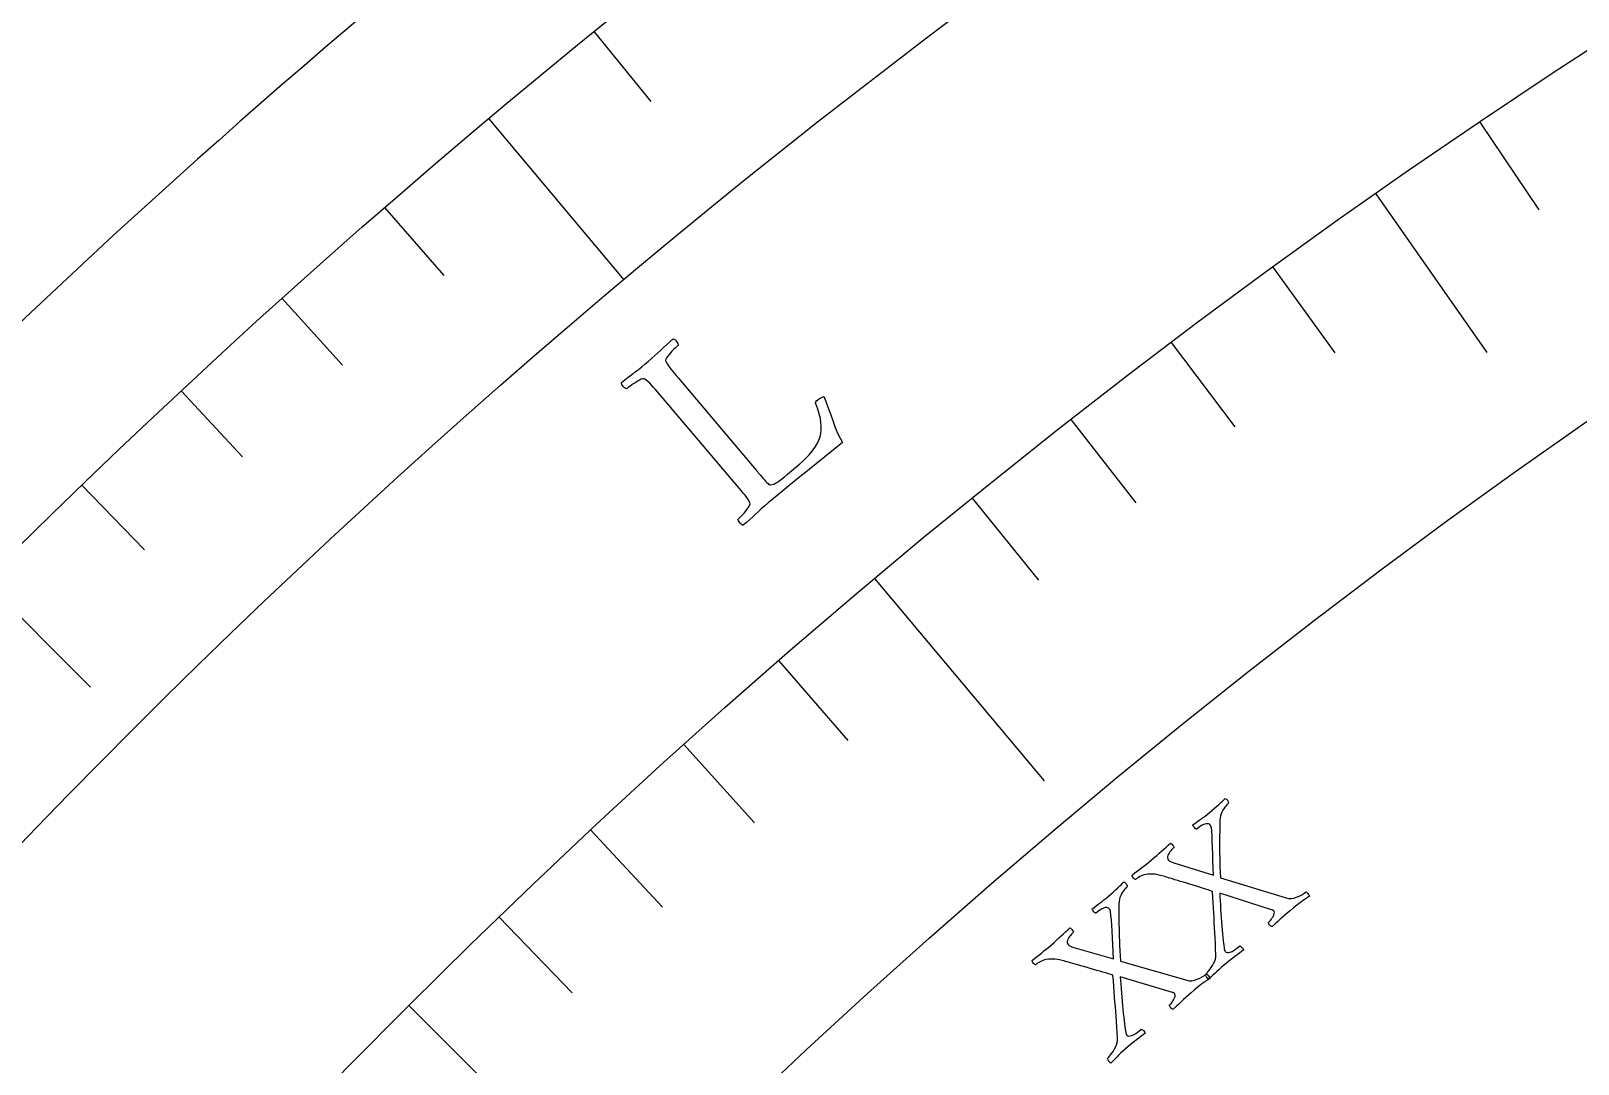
# Model space of a CAD drawing. Header units: millimetres. Extents: x -76 to 76, y -76 to 86.
# Drawn here: x -52.22 to -37.53, y 48.08 to 57.89 of the extents above; entities that cross this region are included whole.
import ezdxf

# ---------------------------------------------------------------- set-up
doc = ezdxf.new("R2010")
doc.units = ezdxf.units.MM
for name, color, linetype in [('CUT_OUTER', 1, 'Continuous'), ('ENGRAVE', 7, 'Continuous'), ('ENGRAVE_FINE', 8, 'Continuous'), ('TEXT', 5, 'Continuous')]:
    doc.layers.add(name, color=color, linetype=linetype)

msp = doc.modelspace()

# ---------------------------------------------------------------- linework, layer by layer
at = {"layer": 'CUT_OUTER'}
msp.add_arc((-0.0065, 0.0056), 75.9914, 129.752458, 142.734774, dxfattribs=at)
at = {"layer": 'ENGRAVE'}
for points in [[(-47.8748, 57.055), (-46.5925, 55.5267)], [(-39.4506, 56.3413), (-38.3957, 54.8347)], [(-52.6653, 52.6653), (-51.6577, 51.6577)], [(-44.2109, 52.6885), (-42.5988, 50.7673)], [(-48.6348, 48.6348), (-47.3343, 47.3343)]]:
    msp.add_lwpolyline(points, dxfattribs=at)
for radius in [74.48, 74.48, 72.485, 68.78, 68.78, 65.854, 60.42, 60.42, 57.228, 51.3, 51.3]:
    msp.add_circle((0, 0), radius, dxfattribs=at)
at = {"layer": 'ENGRAVE_FINE'}
for points in [[(-46.8718, 57.8818), (-46.3337, 57.2174)], [(-38.4613, 57.0212), (-37.9003, 56.1895)], [(-48.8633, 56.2108), (-48.3023, 55.5655)], [(-40.4279, 55.6442), (-39.8382, 54.8326)], [(-49.8368, 55.3494), (-49.2647, 54.714)], [(-41.3928, 54.9302), (-40.7891, 54.129)], [(-50.7952, 54.4712), (-50.2121, 53.8459)], [(-42.3452, 54.1994), (-41.7276, 53.4088)], [(-51.7382, 53.5764), (-51.1442, 52.9614)], [(-43.2847, 53.4521), (-42.6533, 52.6725)], [(-45.1237, 51.9089), (-44.4656, 51.1518)], [(-46.0228, 51.1135), (-45.3515, 50.368)], [(-46.9078, 50.3025), (-46.2237, 49.5688)], [(-47.7786, 49.4762), (-47.0817, 48.7545)]]:
    msp.add_lwpolyline(points, dxfattribs=at)
at = {"layer": 'TEXT'}
for points in [[(-45.3342, 53.7162), (-45.3322, 53.7139), (-45.3298, 53.711), (-45.3269, 53.7076), (-45.3236, 53.7036), (-45.315, 53.6935), (-45.3052, 53.6819), (-45.2942, 53.6688), (-45.2819, 53.6543), (-45.2692, 53.6396), (-45.2568, 53.6257), (-45.2447, 53.6126), (-45.2329, 53.6005), (-45.2221, 53.5903), (-45.213, 53.5832), (-45.2055, 53.5791), (-45.1998, 53.5781), (-45.1832, 53.5808), (-45.1666, 53.5859), (-45.1501, 53.5934), (-45.1336, 53.6034), (-45.1151, 53.6166), (-45.0927, 53.6338), (-45.0663, 53.655), (-45.0359, 53.6802), (-44.9208, 53.7765), (-44.8914, 53.8025), (-44.8621, 53.8313), (-44.8327, 53.8631), (-44.8032, 53.8977), (-44.7763, 53.9333), (-44.7546, 53.9679), (-44.7381, 54.0016), (-44.7267, 54.0343), (-44.7205, 54.0648), (-44.7172, 54.0974), (-44.7167, 54.1321), (-44.7191, 54.1689), (-44.725, 54.2085), (-44.7354, 54.2515), (-44.7501, 54.2981), (-44.7693, 54.3481), (-44.7704, 54.3565), (-44.7676, 54.3655), (-44.7608, 54.3751), (-44.7501, 54.3853), (-44.732, 54.3989), (-44.7157, 54.4082), (-44.7013, 54.4134), (-44.6888, 54.4143), (-44.6685, 54.3588), (-44.6478, 54.3014), (-44.6267, 54.2421), (-44.605, 54.181), (-44.5831, 54.122), (-44.5609, 54.0689), (-44.5385, 54.0217), (-44.5159, 53.9805), (-44.599, 53.9124), (-44.6821, 53.8448), (-44.7654, 53.7778), (-44.8487, 53.7115), (-44.9344, 53.643), (-45.0248, 53.5694), (-45.1198, 53.4907), (-45.2194, 53.407), (-45.2537, 53.3776), (-45.2858, 53.3493), (-45.3158, 53.3222), (-45.3435, 53.2962), (-45.3706, 53.2708), (-45.3986, 53.2453), (-45.4274, 53.2197), (-45.457, 53.1941), (-45.4648, 53.196), (-45.4728, 53.2004), (-45.4809, 53.2075), (-45.4892, 53.2171), (-45.4966, 53.2275), (-45.5021, 53.2368), (-45.5055, 53.2452), (-45.5069, 53.2525), (-45.4996, 53.2591), (-45.49, 53.2684), (-45.4781, 53.2802), (-45.464, 53.2946), (-45.4492, 53.3105), (-45.4353, 53.3267), (-45.4224, 53.3432), (-45.4104, 53.3601), (-45.4008, 53.3757), (-45.3948, 53.3887), (-45.3926, 53.3989), (-45.3942, 53.4063), (-45.4019, 53.423), (-45.4121, 53.4406), (-45.4248, 53.4594), (-45.4399, 53.4792), (-45.4567, 53.4998), (-45.4743, 53.5211), (-45.4926, 53.5432), (-45.5118, 53.5658), (-46.2532, 54.4384), (-46.2725, 54.461), (-46.2914, 54.4829), (-46.3099, 54.504), (-46.328, 54.5243), (-46.3455, 54.5429), (-46.3623, 54.5587), (-46.3783, 54.5718), (-46.3936, 54.5821), (-46.4014, 54.5856), (-46.4122, 54.5852), (-46.4259, 54.581), (-46.4425, 54.5729), (-46.4607, 54.5626), (-46.4788, 54.5515), (-46.4971, 54.5397), (-46.5154, 54.5271), (-46.5322, 54.5151), (-46.546, 54.505), (-46.5569, 54.4967), (-46.5648, 54.4904), (-46.5718, 54.4929), (-46.5796, 54.4975), (-46.5881, 54.5043), (-46.5972, 54.5132), (-46.6053, 54.5229), (-46.611, 54.5321), (-46.6141, 54.5407), (-46.6147, 54.5488), (-46.582, 54.5748), (-46.5495, 54.6004), (-46.517, 54.6257), (-46.4848, 54.6506), (-46.4529, 54.6753), (-46.4215, 54.7002), (-46.3908, 54.7253), (-46.3607, 54.7505), (-46.3301, 54.7767), (-46.3002, 54.8029), (-46.2711, 54.8292), (-46.2427, 54.8555), (-46.2142, 54.8821), (-46.185, 54.9091), (-46.155, 54.9364), (-46.1241, 54.9642), (-46.1163, 54.9623), (-46.1083, 54.9578), (-46.1002, 54.9508), (-46.0919, 54.9411), (-46.0846, 54.9306), (-46.0793, 54.9212), (-46.076, 54.9128), (-46.0747, 54.9054), (-46.0823, 54.8986), (-46.0922, 54.8893), (-46.1045, 54.8773), (-46.1191, 54.8627), (-46.1344, 54.8468), (-46.1489, 54.8309), (-46.1625, 54.8151), (-46.1752, 54.7993), (-46.1856, 54.7845), (-46.192, 54.7717), (-46.1947, 54.7607), (-46.1934, 54.7516), (-46.1868, 54.7379), (-46.1781, 54.7232), (-46.1675, 54.7075), (-46.1548, 54.6908), (-46.1408, 54.6732), (-46.126, 54.655), (-46.1103, 54.636), (-46.0939, 54.6164), (-46.0913, 54.6133), (-46.0886, 54.6101), (-46.086, 54.607), (-46.0833, 54.6038), (-46.0806, 54.6007), (-46.078, 54.5976), (-46.0753, 54.5944), (-46.0727, 54.5913)], [(-41.5797, 50.017), (-41.5538, 50.0387), (-41.5293, 50.0597), (-41.5062, 50.0801), (-41.4843, 50.0998), (-41.4631, 50.1191), (-41.4421, 50.1381), (-41.4211, 50.1568), (-41.4003, 50.1753), (-41.396, 50.1728), (-41.3909, 50.1684), (-41.3849, 50.1623), (-41.3781, 50.1545), (-41.3722, 50.1465), (-41.3688, 50.1402), (-41.3679, 50.1354), (-41.3696, 50.1321), (-41.3752, 50.1271), (-41.3818, 50.1206), (-41.3892, 50.1125), (-41.3976, 50.1029), (-41.4059, 50.0924), (-41.4132, 50.0814), (-41.4196, 50.07), (-41.425, 50.0582), (-41.4284, 50.0465), (-41.4285, 50.0354), (-41.4254, 50.025), (-41.4192, 50.0152), (-41.411, 50.0075), (-41.3994, 50.0003), (-41.3847, 49.9937), (-41.3667, 49.9876), (-40.9917, 49.8711), (-40.9946, 49.9397), (-40.9971, 50.0065), (-40.9993, 50.0714), (-41.001, 50.1344), (-41.0029, 50.1928), (-41.0053, 50.2437), (-41.0084, 50.287), (-41.012, 50.3228), (-41.013, 50.3281), (-41.0145, 50.333), (-41.0164, 50.3375), (-41.0188, 50.3417), (-41.0211, 50.3452), (-41.023, 50.348), (-41.0244, 50.3499), (-41.0252, 50.3511), (-41.0306, 50.3555), (-41.0386, 50.3584), (-41.0491, 50.3599), (-41.0621, 50.36), (-41.0783, 50.3563), (-41.0986, 50.3466), (-41.1229, 50.3309), (-41.1513, 50.3091), (-41.1546, 50.3091), (-41.1591, 50.3115), (-41.1647, 50.3162), (-41.1714, 50.3231), (-41.1779, 50.3308), (-41.183, 50.3377), (-41.1867, 50.3438), (-41.1889, 50.349), (-41.1669, 50.3647), (-41.1461, 50.3794), (-41.1266, 50.3933), (-41.1084, 50.4062), (-41.0905, 50.4192), (-41.072, 50.4331), (-41.0529, 50.448), (-41.0332, 50.4638), (-41.0062, 50.486), (-40.9818, 50.5068), (-40.9599, 50.5261), (-40.9405, 50.5439), (-40.9231, 50.5603), (-40.9073, 50.5751), (-40.8929, 50.5883), (-40.8801, 50.6001), (-40.8759, 50.5977), (-40.8712, 50.5939), (-40.8658, 50.5889), (-40.8598, 50.5825), (-40.8544, 50.5755), (-40.8507, 50.5686), (-40.8488, 50.5618), (-40.8487, 50.5551), (-40.8525, 50.5516), (-40.8581, 50.5459), (-40.8655, 50.538), (-40.8747, 50.528), (-40.8846, 50.516), (-40.8941, 50.5026), (-40.9033, 50.4875), (-40.9121, 50.4709), (-40.9198, 50.4531), (-40.9256, 50.4342), (-40.9295, 50.4142), (-40.9315, 50.3932), (-40.9321, 50.3398), (-40.9327, 50.29), (-40.9333, 50.2439), (-40.934, 50.2014), (-40.9344, 50.1607), (-40.9343, 50.1201), (-40.9338, 50.0795), (-40.9328, 50.039), (-40.9315, 49.9967), (-40.9298, 49.9506), (-40.9278, 49.9008), (-40.9255, 49.8473), (-40.3008, 49.6555), (-40.2776, 49.6506), (-40.2534, 49.6501), (-40.2283, 49.6541), (-40.2023, 49.6624), (-40.1769, 49.6734), (-40.1537, 49.6853), (-40.1328, 49.6981), (-40.1142, 49.7118), (-40.1094, 49.7097), (-40.1042, 49.7059), (-40.0987, 49.7002), (-40.0927, 49.6927), (-40.0873, 49.6851), (-40.0833, 49.6791), (-40.0807, 49.6747), (-40.0795, 49.6718), (-40.1011, 49.6568), (-40.1212, 49.6428), (-40.1397, 49.6298), (-40.1567, 49.618), (-40.1736, 49.6059), (-40.1919, 49.5922), (-40.2117, 49.5768), (-40.2328, 49.5599), (-40.2616, 49.5363), (-40.2883, 49.5139), (-40.3128, 49.4928), (-40.3352, 49.473), (-40.3574, 49.453), (-40.3814, 49.4313), (-40.4073, 49.4079), (-40.4349, 49.3829), (-40.4405, 49.3845), (-40.4465, 49.3881), (-40.4529, 49.3938), (-40.4599, 49.4015), (-40.4658, 49.4095), (-40.4692, 49.4159), (-40.4701, 49.4206), (-40.4684, 49.4238), (-40.4636, 49.4282), (-40.4579, 49.4343), (-40.4512, 49.442), (-40.4437, 49.4514), (-40.436, 49.4618), (-40.4292, 49.4727), (-40.4232, 49.4839), (-40.4179, 49.4956), (-40.4143, 49.5068), (-40.4133, 49.5167), (-40.4148, 49.5253), (-40.4189, 49.5326), (-40.4204, 49.534), (-40.4223, 49.5356), (-40.4247, 49.5372), (-40.4277, 49.5388), (-40.4308, 49.5403), (-40.4338, 49.5415), (-40.4366, 49.5423), (-40.4393, 49.5427), (-40.9321, 49.7001), (-40.9306, 49.6649), (-40.9287, 49.628), (-40.9265, 49.5894), (-40.924, 49.549), (-40.9212, 49.5081), (-40.9183, 49.4677), (-40.9154, 49.4278), (-40.9124, 49.3884), (-40.9093, 49.3505), (-40.9061, 49.3151), (-40.9028, 49.2822), (-40.8995, 49.2519), (-40.8964, 49.225), (-40.8936, 49.2028), (-40.8913, 49.1851), (-40.8894, 49.1719), (-40.8888, 49.1696), (-40.8882, 49.1668), (-40.8874, 49.1635), (-40.8865, 49.1596), (-40.8852, 49.1556), (-40.8835, 49.1516), (-40.8813, 49.1478), (-40.8785, 49.1441), (-40.8716, 49.139), (-40.8619, 49.1367), (-40.8494, 49.1373), (-40.834, 49.1406), (-40.8156, 49.1479), (-40.794, 49.1601), (-40.7691, 49.1772), (-40.7411, 49.1993), (-40.7362, 49.1974), (-40.7307, 49.1938), (-40.7247, 49.1886), (-40.718, 49.1817), (-40.7119, 49.1746), (-40.7076, 49.1688), (-40.7052, 49.1643), (-40.7045, 49.161), (-40.7253, 49.1462), (-40.7461, 49.1311), (-40.7671, 49.1157), (-40.7882, 49.1002), (-40.8091, 49.0844), (-40.8296, 49.0685), (-40.8497, 49.0524), (-40.8694, 49.0363), (-40.8957, 49.0141), (-40.9197, 48.9933), (-40.9416, 48.9739), (-40.9612, 48.9559), (-40.9799, 48.9383), (-40.9988, 48.9204), (-41.0181, 48.902), (-41.0376, 48.8833), (-41.0421, 48.8865), (-41.0469, 48.8912), (-41.0519, 48.8974), (-41.0571, 48.9051), (-41.0618, 48.9128), (-41.0653, 48.9189), (-41.0676, 48.9233), (-41.0687, 48.9262), (-41.0646, 48.9302), (-41.058, 48.9373), (-41.0491, 48.9475), (-41.0376, 48.9608), (-41.0252, 48.9765), (-41.0131, 48.9937), (-41.0014, 49.0125), (-40.99, 49.0327), (-40.9803, 49.0537), (-40.9736, 49.0744), (-40.97, 49.0949), (-40.9694, 49.1151), (-40.9717, 49.171), (-40.974, 49.2243), (-40.9763, 49.2752), (-40.9787, 49.3235), (-40.9811, 49.3707), (-40.9837, 49.4178), (-40.9864, 49.465), (-40.9892, 49.5122), (-40.9921, 49.5605), (-40.9949, 49.6107), (-40.9976, 49.663), (-41.0003, 49.7173), (-41.0204, 49.7241), (-41.0429, 49.7314), (-41.0679, 49.7393), (-41.0954, 49.7477), (-41.1245, 49.7566), (-41.154, 49.7657), (-41.1842, 49.7752), (-41.2149, 49.7849), (-41.2454, 49.7945), (-41.275, 49.8038), (-41.3036, 49.8125), (-41.3312, 49.8209), (-41.3571, 49.8287), (-41.3806, 49.8357), (-41.4017, 49.842), (-41.4202, 49.8476), (-41.4354, 49.8521), (-41.4463, 49.8554), (-41.4528, 49.8574), (-41.4549, 49.858), (-41.4814, 49.8662), (-41.5059, 49.8727), (-41.5285, 49.8774), (-41.5492, 49.8803), (-41.5692, 49.8816), (-41.5897, 49.8815), (-41.6108, 49.8801), (-41.6324, 49.8772), (-41.6468, 49.8744), (-41.6611, 49.8702), (-41.6754, 49.8646), (-41.6896, 49.8577), (-41.7029, 49.8504), (-41.7142, 49.8436), (-41.7237, 49.8373), (-41.7312, 49.8315), (-41.7347, 49.8304), (-41.7393, 49.8322), (-41.7449, 49.8367), (-41.7517, 49.844), (-41.758, 49.8522), (-41.7623, 49.8597), (-41.7647, 49.8663), (-41.7652, 49.872), (-41.7391, 49.8926), (-41.7148, 49.9114), (-41.6924, 49.9285), (-41.6719, 49.9439), (-41.6514, 49.9593), (-41.6292, 49.9767), (-41.6053, 49.9959), (-41.5797, 50.017)], [(-42.5311, 49.2105), (-42.5057, 49.2327), (-42.4816, 49.2541), (-42.4588, 49.275), (-42.4374, 49.2951), (-42.4166, 49.3148), (-42.3959, 49.3342), (-42.3753, 49.3533), (-42.3548, 49.3722), (-42.3505, 49.3697), (-42.3453, 49.3655), (-42.3392, 49.3595), (-42.3323, 49.3518), (-42.3262, 49.344), (-42.3226, 49.3377), (-42.3217, 49.3329), (-42.3233, 49.3296), (-42.3288, 49.3245), (-42.3352, 49.3178), (-42.3425, 49.3096), (-42.3507, 49.2999), (-42.3588, 49.2892), (-42.366, 49.2781), (-42.3721, 49.2666), (-42.3773, 49.2546), (-42.3804, 49.2428), (-42.3803, 49.2318), (-42.3771, 49.2214), (-42.3707, 49.2118), (-42.3623, 49.2042), (-42.3506, 49.1973), (-42.3357, 49.1909), (-42.3176, 49.1852), (-41.9405, 49.0759), (-41.9447, 49.1444), (-41.9485, 49.2111), (-41.9519, 49.276), (-41.9549, 49.339), (-41.9578, 49.3973), (-41.9613, 49.4481), (-41.9651, 49.4914), (-41.9695, 49.5271), (-41.9706, 49.5324), (-41.9721, 49.5373), (-41.9741, 49.5418), (-41.9766, 49.5459), (-41.979, 49.5494), (-41.9809, 49.5521), (-41.9823, 49.554), (-41.9832, 49.5551), (-41.9887, 49.5594), (-41.9967, 49.5622), (-42.0072, 49.5635), (-42.0202, 49.5633), (-42.0364, 49.5594), (-42.0565, 49.5493), (-42.0805, 49.5331), (-42.1084, 49.5107), (-42.1118, 49.5107), (-42.1163, 49.513), (-42.122, 49.5175), (-42.1288, 49.5244), (-42.1355, 49.5319), (-42.1407, 49.5387), (-42.1445, 49.5447), (-42.1468, 49.5499), (-42.1251, 49.566), (-42.1046, 49.5812), (-42.0854, 49.5954), (-42.0674, 49.6087), (-42.0498, 49.622), (-42.0316, 49.6363), (-42.0127, 49.6515), (-41.9933, 49.6677), (-41.9668, 49.6904), (-41.9428, 49.7116), (-41.9212, 49.7314), (-41.9022, 49.7496), (-41.8851, 49.7663), (-41.8695, 49.7814), (-41.8555, 49.7949), (-41.8429, 49.8069), (-41.8387, 49.8045), (-41.8338, 49.8009), (-41.8283, 49.796), (-41.8222, 49.7897), (-41.8167, 49.7828), (-41.8129, 49.776), (-41.8108, 49.7692), (-41.8106, 49.7625), (-41.8144, 49.7589), (-41.8199, 49.7531), (-41.8271, 49.7451), (-41.8361, 49.7349), (-41.8457, 49.7228), (-41.855, 49.7091), (-41.8639, 49.6939), (-41.8724, 49.6771), (-41.8798, 49.6591), (-41.8852, 49.6401), (-41.8887, 49.6201), (-41.8903, 49.5991), (-41.8899, 49.5457), (-41.8896, 49.4959), (-41.8893, 49.4497), (-41.8891, 49.4072), (-41.8887, 49.3666), (-41.8879, 49.3259), (-41.8866, 49.2854), (-41.8848, 49.2449), (-41.8827, 49.2026), (-41.8801, 49.1566), (-41.8772, 49.1068), (-41.8738, 49.0534), (-41.2455, 48.8736), (-41.2222, 48.8691), (-41.1981, 48.8691), (-41.1731, 48.8735), (-41.1472, 48.8824), (-41.122, 48.8939), (-41.0991, 48.9062), (-41.0784, 48.9194), (-41.06, 48.9334), (-41.0552, 48.9315), (-41.05, 48.9277), (-41.0443, 48.9221), (-41.0382, 48.9148), (-41.0327, 48.9073), (-41.0285, 48.9014), (-41.0258, 48.897), (-41.0246, 48.8942), (-41.0459, 48.8787), (-41.0657, 48.8643), (-41.084, 48.851), (-41.1007, 48.8388), (-41.1174, 48.8264), (-41.1355, 48.8123), (-41.1549, 48.7966), (-41.1758, 48.7793), (-41.2041, 48.7551), (-41.2303, 48.7322), (-41.2545, 48.7107), (-41.2764, 48.6904), (-41.2983, 48.67), (-41.3219, 48.6479), (-41.3473, 48.624), (-41.3745, 48.5985), (-41.38, 48.5999), (-41.3861, 48.6035), (-41.3927, 48.609), (-41.3998, 48.6166), (-41.4058, 48.6245), (-41.4093, 48.6308), (-41.4103, 48.6355), (-41.4087, 48.6387), (-41.404, 48.6432), (-41.3984, 48.6494), (-41.3919, 48.6573), (-41.3845, 48.6668), (-41.3771, 48.6774), (-41.3704, 48.6883), (-41.3646, 48.6997), (-41.3596, 48.7115), (-41.3562, 48.7228), (-41.3554, 48.7327), (-41.3571, 48.7412), (-41.3613, 48.7484), (-41.3628, 48.7498), (-41.3648, 48.7514), (-41.3672, 48.7529), (-41.3702, 48.7545), (-41.3733, 48.7559), (-41.3763, 48.757), (-41.3792, 48.7577), (-41.3819, 48.7581), (-41.8776, 48.9061), (-41.8754, 48.8709), (-41.8729, 48.834), (-41.8699, 48.7955), (-41.8666, 48.7552), (-41.863, 48.7143), (-41.8593, 48.674), (-41.8556, 48.6341), (-41.8519, 48.5948), (-41.8481, 48.5569), (-41.8442, 48.5216), (-41.8403, 48.4888), (-41.8364, 48.4585), (-41.8328, 48.4318), (-41.8296, 48.4096), (-41.8269, 48.3919), (-41.8248, 48.3788), (-41.8242, 48.3765), (-41.8235, 48.3737), (-41.8226, 48.3704), (-41.8216, 48.3665), (-41.8203, 48.3625), (-41.8185, 48.3586), (-41.8162, 48.3549), (-41.8134, 48.3512), (-41.8064, 48.3462), (-41.7967, 48.3441), (-41.7841, 48.3449), (-41.7688, 48.3486), (-41.7505, 48.3562), (-41.7292, 48.3688), (-41.7047, 48.3864), (-41.677, 48.409), (-41.6721, 48.4072), (-41.6666, 48.4037), (-41.6604, 48.3986), (-41.6536, 48.3918), (-41.6474, 48.3849), (-41.643, 48.3792), (-41.6404, 48.3747), (-41.6397, 48.3714), (-41.6602, 48.3562), (-41.6808, 48.3407), (-41.7014, 48.325), (-41.7222, 48.309), (-41.7428, 48.2928), (-41.763, 48.2765), (-41.7828, 48.2601), (-41.8022, 48.2436), (-41.828, 48.2209), (-41.8517, 48.1997), (-41.8732, 48.1798), (-41.8925, 48.1614), (-41.9108, 48.1435), (-41.9294, 48.1252), (-41.9483, 48.1065), (-41.9674, 48.0874), (-41.972, 48.0905), (-41.9769, 48.0951), (-41.982, 48.1012), (-41.9873, 48.1088), (-41.9922, 48.1164), (-41.9958, 48.1224), (-41.9982, 48.1268), (-41.9993, 48.1297), (-41.9953, 48.1337), (-41.9889, 48.141), (-41.9801, 48.1514), (-41.969, 48.1649), (-41.9568, 48.1808), (-41.945, 48.1983), (-41.9337, 48.2172), (-41.9227, 48.2377), (-41.9134, 48.2588), (-41.9071, 48.2797), (-41.9039, 48.3002), (-41.9037, 48.3205), (-41.907, 48.3763), (-41.9104, 48.4296), (-41.9137, 48.4804), (-41.9169, 48.5287), (-41.9203, 48.5758), (-41.9237, 48.6229), (-41.9273, 48.67), (-41.9311, 48.7171), (-41.9349, 48.7653), (-41.9386, 48.8155), (-41.9424, 48.8677), (-41.9461, 48.922), (-41.9663, 48.9284), (-41.989, 48.9352), (-42.0142, 48.9426), (-42.0418, 48.9505), (-42.071, 48.9588), (-42.1008, 48.9674), (-42.1311, 48.9763), (-42.162, 48.9854), (-42.1927, 48.9945), (-42.2224, 49.0031), (-42.2512, 49.0114), (-42.279, 49.0192), (-42.305, 49.0264), (-42.3286, 49.033), (-42.3498, 49.0389), (-42.3685, 49.0442), (-42.3837, 49.0484), (-42.3946, 49.0515), (-42.4012, 49.0533), (-42.4034, 49.0539), (-42.43, 49.0616), (-42.4546, 49.0676), (-42.4773, 49.0719), (-42.498, 49.0744), (-42.518, 49.0753), (-42.5386, 49.0748), (-42.5596, 49.073), (-42.5812, 49.0697), (-42.5955, 49.0666), (-42.6097, 49.0621), (-42.6239, 49.0563), (-42.638, 49.0491), (-42.6511, 49.0415), (-42.6624, 49.0345), (-42.6717, 49.028), (-42.6791, 49.0221), (-42.6826, 49.021), (-42.6872, 49.0226), (-42.6929, 49.027), (-42.6998, 49.0342), (-42.7062, 49.0423), (-42.7107, 49.0497), (-42.7133, 49.0562), (-42.7138, 49.062), (-42.6881, 49.083), (-42.6643, 49.1023), (-42.6422, 49.1198), (-42.6219, 49.1356), (-42.6017, 49.1515), (-42.5799, 49.1692), (-42.5563, 49.1889), (-42.5311, 49.2105)]]:
    msp.add_lwpolyline(points, close=True, dxfattribs=at)

doc.saveas('drawing.dxf')
